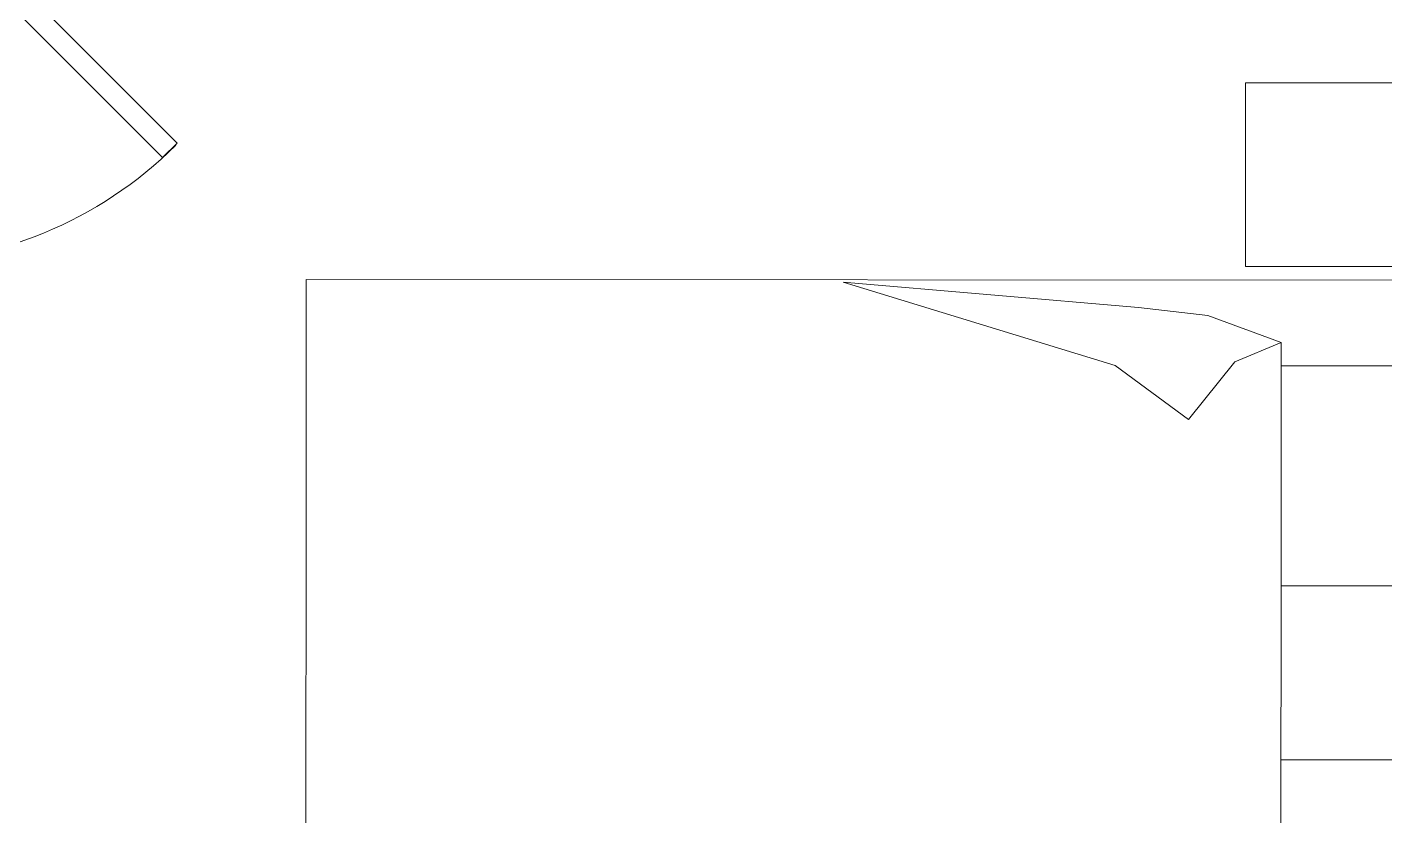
# Model space of a CAD drawing. Header units: millimetres. Extents: x 0 to 145404, y 0 to 194550.
# Drawn here: x 63421 to 66080, y 167500 to 169045 of the extents above; entities that cross this region are included whole.
import ezdxf

# ---------------------------------------------------------------- set-up
doc = ezdxf.new("R2010")
doc.units = ezdxf.units.MM
doc.layers.add('АР - Двери', color=126, linetype='Continuous', lineweight=9)
doc.layers.add('АР - мебель', color=7, linetype='Continuous', lineweight=9, true_color=0x787878)

# ---------------------------------------------------------------- blocks, each defined once
blk = doc.blocks.new('КРТ37_1550х2200')
for points in [[(-1161.7, -360), (-1161.7, 0), (-801.7, 0)], [(-1161.7, -360), (-801.7, -360), (-801.7, 0)], [(775, 0), (-775, 0)], [(-775, -2200), (-775, 0)], [(775, -2200), (775, 0)], [(1161.7, -360), (1161.7, 0), (801.7, 0)], [(1161.7, -360), (801.7, -360), (801.7, 0)], [(-607.3, -290), (-607.3, -50.8), (-176.2, -50.8), (-176.2, -290)], [(595.7, -290), (595.7, -50.8), (164.6, -50.8), (164.6, -290)], [(-653.1, -290), (775, -290)], [(775, -2200), (-775, -2200)]]:
    blk.add_lwpolyline(points)
blk.add_lwpolyline([(-770.3, -1148.4), (-721, -569.7), (-705.9, -433.6), (-653.1, -290), (-615.3, -380.7), (-502, -471.4), (-607.7, -615)], close=True)
blk = doc.blocks.new('*U84')
at = {"ltscale": 100}
for p, q in [((15, 37.5), (15, -42.5)), ((46, 37.5), (15, 37.5)), ((48, -4.5), (48, 35.5)), ((852, -4.5), (852, 37.5)), ((852, 37.5), (885, 37.5)), ((885, 37.5), (885, -42.5)), ((60, -4.5), (48, -4.5)), ((60, -42.5), (60, -4.5)), ((840, -42.5), (840, -4.5)), ((840, -4.5), (852, -4.5)), ((15, -42.5), (60, -42.5)), ((885, -42.5), (840, -42.5))]:
    blk.add_line(p, q, dxfattribs=at)
for points in [[(54.4, 38.9), (82.7, 10.6), (648, 575.9), (619.7, 604.2)], [(15, -42.5), (0, -42.5), (0, 37.5), (15, 37.5)], [(885, -42.5), (900, -42.5), (900, 37.5), (885, 37.5)]]:
    blk.add_lwpolyline(points, close=True, dxfattribs=at)
blk.add_circle((48, 37.5), 2, dxfattribs=at)
blk.add_arc((56.7, 37.5), 800, 0, 44.865, dxfattribs=at)
blk = doc.blocks.new('Квартира 1К 5450 тип 5-3')
at = {"layer": 'АР - Двери', "xscale": -1, "rotation": 90}
blk.add_blockref('*U84', (3257.5, -3070), dxfattribs=at)
at = {"layer": 'АР - мебель', "xscale": -1, "rotation": 90}
blk.add_blockref('КРТ37_1550х2200', (200, -4731.5), dxfattribs=at)
blk = doc.blocks.new('H_Section_2')
at = {"rotation": 56.96711930257281}
blk.add_blockref('Квартира 1К 5450 тип 5-3', (-1428.1, -17202.1, 0), dxfattribs=at)

msp = doc.modelspace()

# ---------------------------------------------------------------- block references
at = {"xscale": -1, "rotation": 56.92792192093123}
msp.add_blockref('H_Section_2', (51175.5, 180696.1), dxfattribs=at)

doc.saveas('drawing.dxf')
